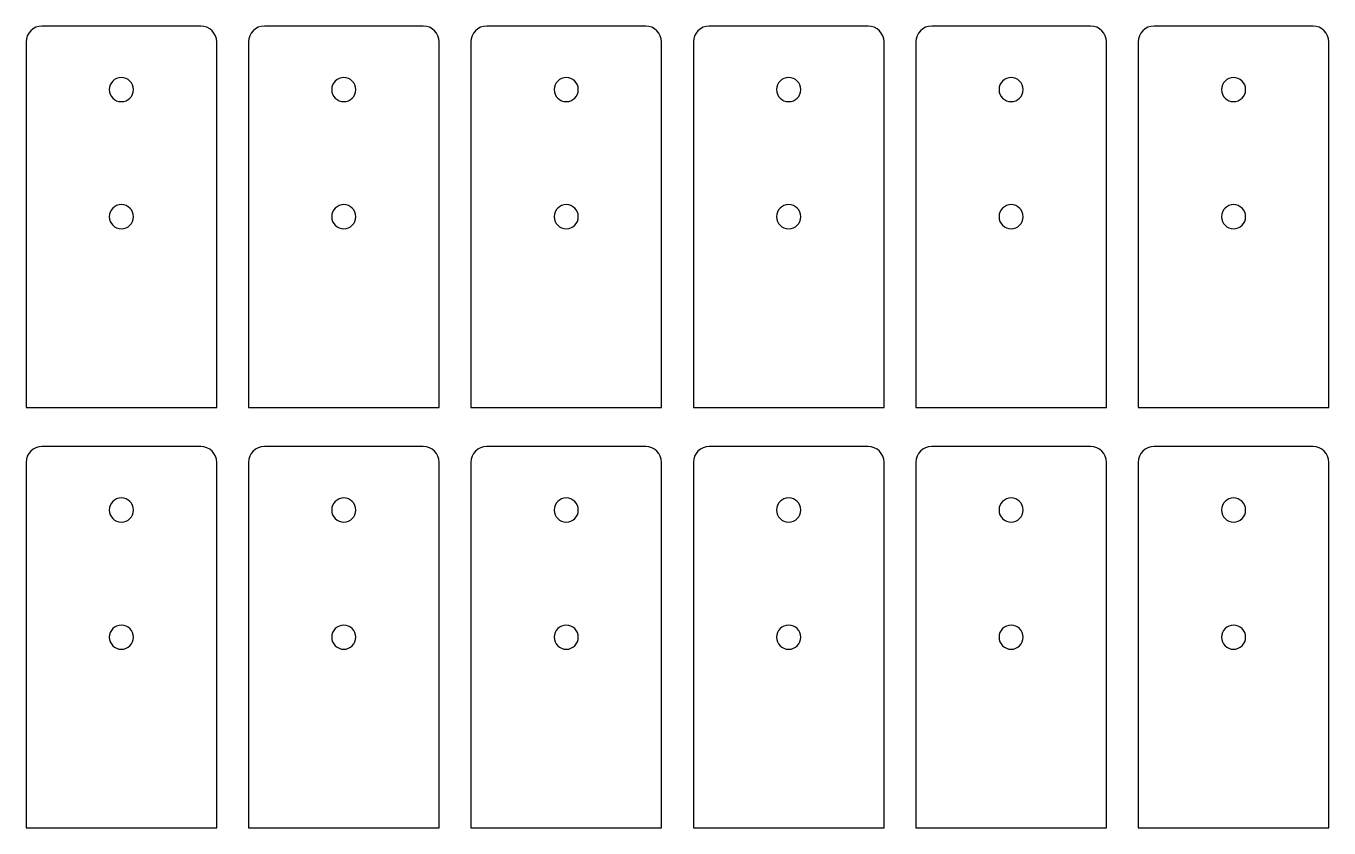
# Model space of a CAD drawing. Extents: x -39.6 to -29.3, y 17.6 to 24.
import ezdxf

# ---------------------------------------------------------------- set-up
doc = ezdxf.new("R2010")
doc.units = 0
doc.header["$LTSCALE"] = 4
doc.header["$MEASUREMENT"] = 0
doc.layers.add('GHOSTED', color=251, linetype='CONTINUOUS')

msp = doc.modelspace()

# ---------------------------------------------------------------- linework, layer by layer
at = {"layer": 'GHOSTED'}
for p, q in [((-38.213, 23.952), (-39.463, 23.952)), ((-36.463, 23.952), (-37.713, 23.952)), ((-34.713, 23.952), (-35.963, 23.952)), ((-32.963, 23.952), (-34.213, 23.952)), ((-31.213, 23.952), (-32.463, 23.952)), ((-29.463, 23.952), (-30.713, 23.952)), ((-39.588, 23.827), (-39.588, 20.952)), ((-38.088, 20.952), (-38.088, 23.827)), ((-37.838, 23.827), (-37.838, 20.952)), ((-36.338, 20.952), (-36.338, 23.827)), ((-36.088, 23.827), (-36.088, 20.952)), ((-34.588, 20.952), (-34.588, 23.827)), ((-34.338, 23.827), (-34.338, 20.952)), ((-32.838, 20.952), (-32.838, 23.827)), ((-32.588, 23.827), (-32.588, 20.952)), ((-31.088, 20.952), (-31.088, 23.827)), ((-30.838, 23.827), (-30.838, 20.952)), ((-29.338, 20.952), (-29.338, 23.827)), ((-39.588, 20.952), (-38.088, 20.952)), ((-37.838, 20.952), (-36.338, 20.952)), ((-36.088, 20.952), (-34.588, 20.952)), ((-34.338, 20.952), (-32.838, 20.952)), ((-32.588, 20.952), (-31.088, 20.952)), ((-30.838, 20.952), (-29.338, 20.952)), ((-38.213, 20.645), (-39.463, 20.645)), ((-36.463, 20.645), (-37.713, 20.645)), ((-34.713, 20.645), (-35.963, 20.645)), ((-32.963, 20.645), (-34.213, 20.645)), ((-31.213, 20.645), (-32.463, 20.645)), ((-29.463, 20.645), (-30.713, 20.645)), ((-39.588, 20.52), (-39.588, 17.645)), ((-38.088, 17.645), (-38.088, 20.52)), ((-37.838, 20.52), (-37.838, 17.645)), ((-36.338, 17.645), (-36.338, 20.52)), ((-36.088, 20.52), (-36.088, 17.645)), ((-34.588, 17.645), (-34.588, 20.52)), ((-34.338, 20.52), (-34.338, 17.645)), ((-32.838, 17.645), (-32.838, 20.52)), ((-32.588, 20.52), (-32.588, 17.645)), ((-31.088, 17.645), (-31.088, 20.52)), ((-30.838, 20.52), (-30.838, 17.645)), ((-29.338, 17.645), (-29.338, 20.52)), ((-39.588, 17.645), (-38.088, 17.645)), ((-37.838, 17.645), (-36.338, 17.645)), ((-36.088, 17.645), (-34.588, 17.645)), ((-34.338, 17.645), (-32.838, 17.645)), ((-32.588, 17.645), (-31.088, 17.645)), ((-30.838, 17.645), (-29.338, 17.645))]:
    msp.add_line(p, q, dxfattribs=at)
at = {"layer": 'GHOSTED', "extrusion": (0, 0, -1)}
for centre in [(38.838, 23.452), (37.088, 23.452), (35.338, 23.452), (33.588, 23.452), (31.838, 23.452), (30.088, 23.452), (38.838, 22.452), (37.088, 22.452), (35.338, 22.452), (33.588, 22.452), (31.838, 22.452), (30.088, 22.452), (38.838, 20.145), (37.088, 20.145), (35.338, 20.145), (33.588, 20.145), (31.838, 20.145), (30.088, 20.145), (38.838, 19.145), (37.088, 19.145), (35.338, 19.145), (33.588, 19.145), (31.838, 19.145), (30.088, 19.145)]:
    msp.add_circle(centre, 0.095, dxfattribs=at)
at = {"layer": 'GHOSTED'}
for centre, start, end in [((-39.463, 23.827), 90, 180), ((-38.213, 23.827), 0, 90), ((-37.713, 23.827), 90, 180), ((-36.463, 23.827), 0, 90), ((-35.963, 23.827), 90, 180), ((-34.713, 23.827), 0, 90), ((-34.213, 23.827), 90, 180), ((-32.963, 23.827), 0, 90), ((-32.463, 23.827), 90, 180), ((-31.213, 23.827), 0, 90), ((-30.713, 23.827), 90, 180), ((-29.463, 23.827), 0, 90), ((-39.463, 20.52), 90, 180), ((-38.213, 20.52), 0, 90), ((-37.713, 20.52), 90, 180), ((-36.463, 20.52), 0, 90), ((-35.963, 20.52), 90, 180), ((-34.713, 20.52), 0, 90), ((-34.213, 20.52), 90, 180), ((-32.963, 20.52), 0, 90), ((-32.463, 20.52), 90, 180), ((-31.213, 20.52), 0, 90), ((-30.713, 20.52), 90, 180), ((-29.463, 20.52), 0, 90)]:
    msp.add_arc(centre, 0.125, start, end, dxfattribs=at)

doc.saveas('drawing.dxf')
